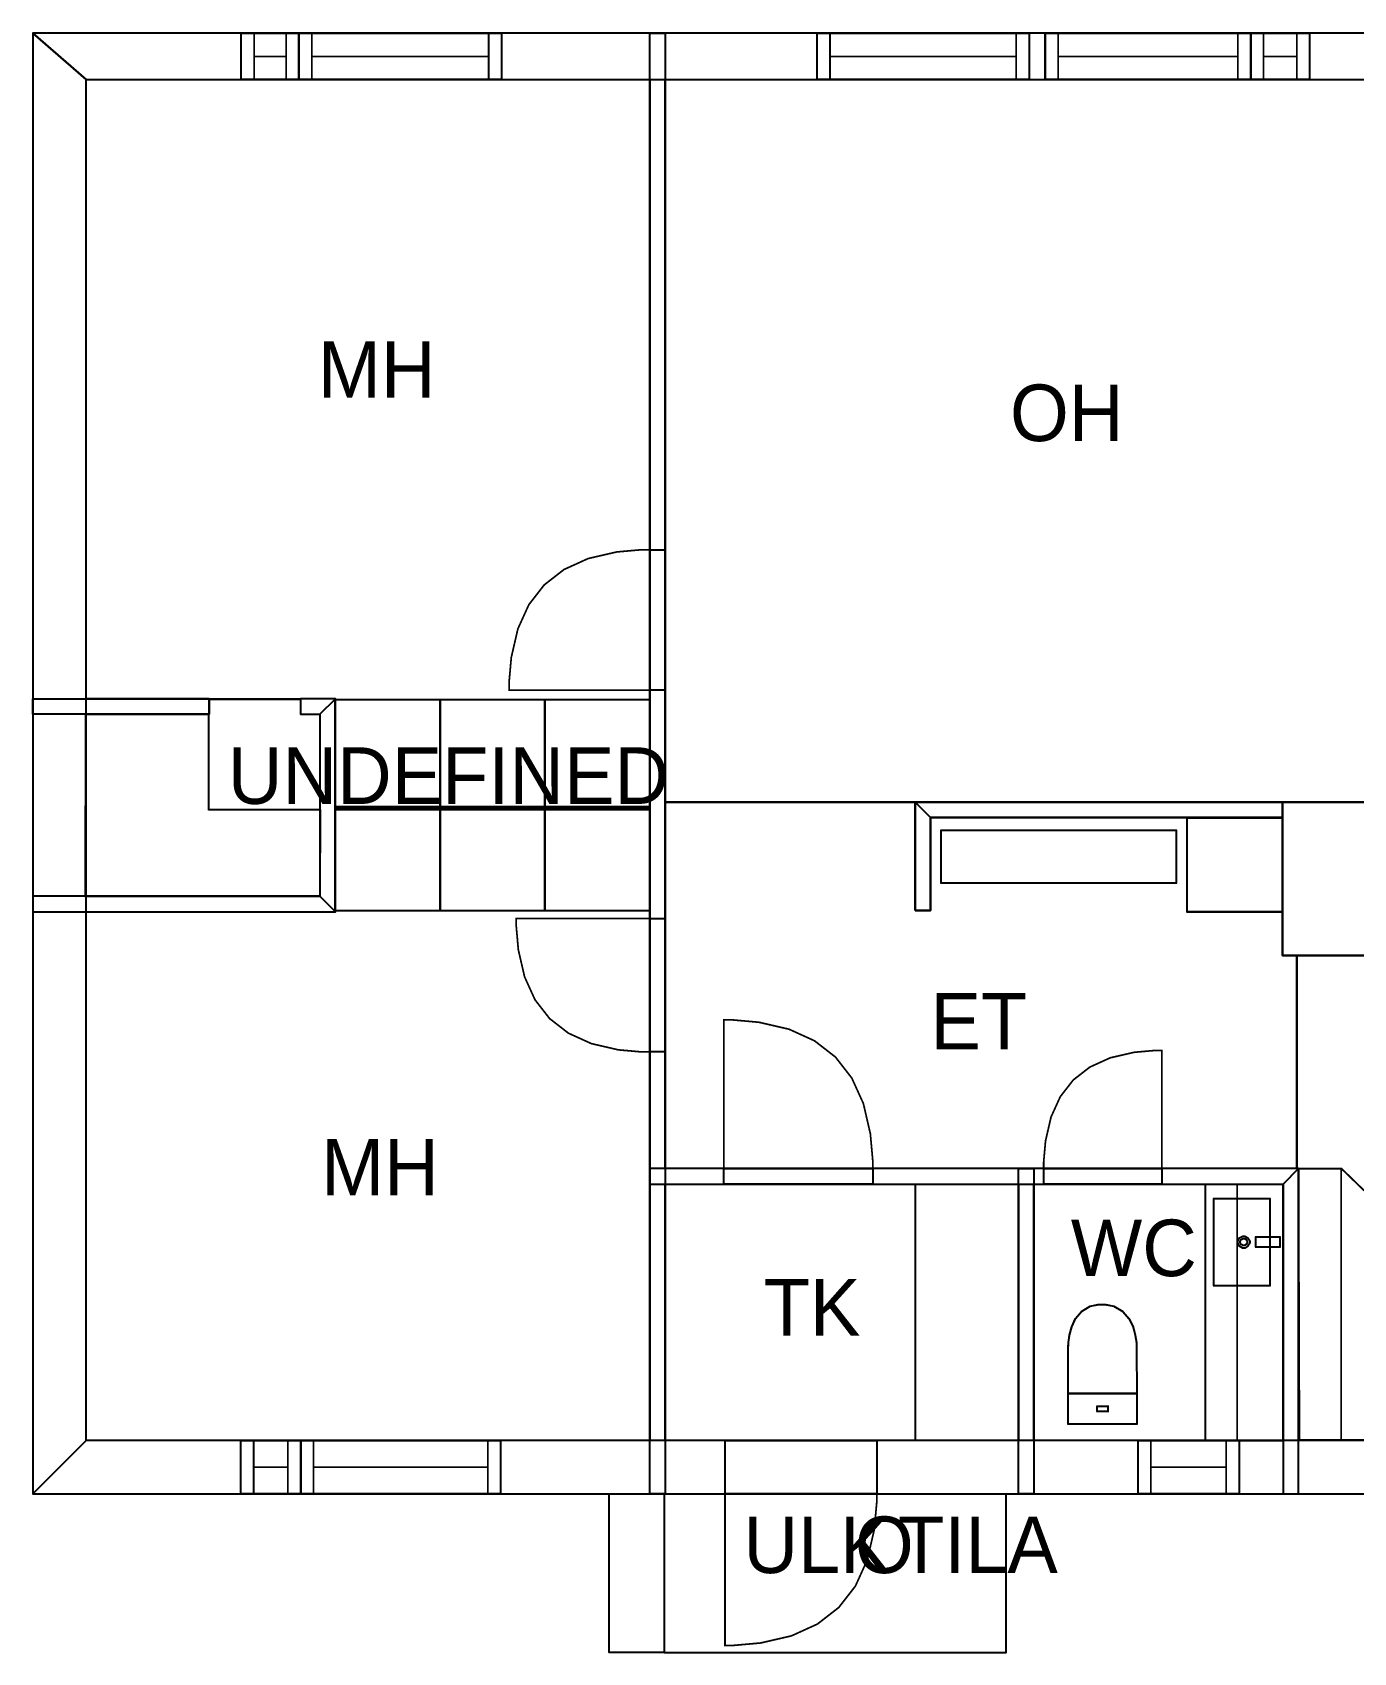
# Model space of a CAD drawing. Extents: x 3 to 19.7, y 0 to 11.
# Drawn here: x 3.02 to 11.05, y 0.34 to 10.19 of the extents above; entities that cross this region are included whole.
import ezdxf

# ---------------------------------------------------------------- set-up
doc = ezdxf.new("R2010")
doc.units = 0
doc.layers.get('0').update_dxf_attribs({"linetype": 'CONTINUOUS'})

msp = doc.modelspace()

# ---------------------------------------------------------------- linework, layer by layer
at = {"color": 0}
for points, const_width in [([(11.5422, 10.1802), (3.0204, 10.1802), (3.34332, 9.89893), (11.5422, 9.89893), (11.5422, 10.1802)], 0.00208), ([(3.0204, 10.1802), (3.0204, 1.30132), (3.34332, 1.62424), (3.34332, 9.89893), (3.0204, 10.1802)], 0.00208), ([(4.28678, 10.1802), (4.63699, 10.1802), (4.63699, 9.89893), (4.28678, 9.89893), (4.28678, 10.1802)], 0.01042), ([(4.28678, 10.1802), (4.63699, 10.1802), (4.63699, 9.89893), (4.28678, 9.89893), (4.28678, 10.1802)], 0.01042), ([(4.63699, 10.1802), (5.86822, 10.1802), (5.86822, 9.89893), (4.63699, 9.89893), (4.63699, 10.1802)], 0.01042), ([(4.63699, 10.1802), (5.86822, 10.1802), (5.86822, 9.89893), (4.63699, 9.89893), (4.63699, 10.1802)], 0.01042), ([(6.76888, 10.1802), (6.86263, 10.1802), (6.86263, 1.30132), (6.76888, 1.30132), (6.76888, 10.1802)], 0.00208), ([(7.78635, 10.1802), (9.07406, 10.1802), (9.07406, 9.89893), (7.78635, 9.89893), (7.78635, 10.1802)], 0.01042), ([(7.78635, 10.1802), (9.07406, 10.1802), (9.07406, 9.89893), (7.78635, 9.89893), (7.78635, 10.1802)], 0.01042), ([(9.17279, 10.1802), (10.4212, 10.1802), (10.4212, 9.89893), (9.17279, 9.89893), (9.17279, 10.1802)], 0.01042), ([(9.17279, 10.1802), (10.4212, 10.1802), (10.4212, 9.89893), (9.17279, 9.89893), (9.17279, 10.1802)], 0.01042), ([(10.4212, 10.1802), (10.7788, 10.1802), (10.7788, 9.89893), (10.4212, 9.89893), (10.4212, 10.1802)], 0.01042), ([(10.4212, 10.1802), (10.7788, 10.1802), (10.7788, 9.89893), (10.4212, 9.89893), (10.4212, 10.1802)], 0.01042), ([(6.76888, 7.04025), (6.71875, 7.04025), (6.56853, 7.02692), (6.39497, 6.98687), (6.24804, 6.92014), (6.12788, 6.82667), (6.0344, 6.70649), (5.96767, 6.55963), (5.92763, 6.38601), (5.91428, 6.23579), (5.91428, 6.18571), (6.76888, 6.18571), (6.76888, 7.04025)], 0.01042), ([(6.76888, 7.04025), (6.86263, 7.04025), (6.86263, 6.18571), (6.76888, 6.18571), (6.76888, 7.04025)], 0.01042), ([(6.76888, 7.04025), (6.86263, 7.04025), (6.86263, 6.18571), (6.76888, 6.18571), (6.76888, 7.04025)], 0.01042), ([(3.0204, 6.13363), (4.09136, 6.13363), (4.09136, 6.03988), (3.0204, 6.03988), (3.0204, 6.13363)], 0.00208), ([(4.85835, 6.13363), (4.64665, 6.13363), (4.64665, 6.03988), (4.7646, 6.03988), (4.85835, 6.13363)], 0.00208), ([(4.85835, 4.83946), (4.85835, 6.13363), (4.7646, 6.03988), (4.7646, 4.93321), (4.85835, 4.83946)], 0.00208), ([(4.85829, 6.12993), (5.49507, 6.12993), (5.49507, 5.46397), (4.85829, 5.46397), (4.85829, 6.12993)], 0.01042), ([(5.49511, 6.12993), (6.13189, 6.12993), (6.13189, 5.46397), (5.49511, 5.46397), (5.49511, 6.12993)], 0.01042), ([(6.13189, 6.12993), (6.76867, 6.12993), (6.76867, 5.46397), (6.13189, 5.46397), (6.13189, 6.12993)], 0.01042), ([(3.34136, 6.03787), (4.08751, 6.03982), (4.08751, 5.46067), (4.76671, 5.46067), (4.7646, 4.93317), (3.33974, 4.93317), (3.34136, 6.03787)], 0.01042), ([(4.85829, 5.46203), (5.49507, 5.46203), (5.49507, 4.84478), (4.85829, 4.84478), (4.85829, 5.46203)], 0.01042), ([(5.49511, 5.46203), (6.13189, 5.46203), (6.13189, 4.84478), (5.49511, 4.84478), (5.49511, 5.46203)], 0.01042), ([(6.13189, 5.46203), (6.76867, 5.46203), (6.76867, 4.84478), (6.13189, 4.84478), (6.13189, 5.46203)], 0.01042), ([(8.38157, 5.50526), (10.6139, 5.50526), (10.6139, 5.41151), (8.47532, 5.41151), (8.38157, 5.50526)], 0.00208), ([(8.38157, 4.84674), (8.38157, 5.50526), (8.47532, 5.41151), (8.47532, 4.84674), (8.38157, 4.84674)], 0.00208), ([(10.6139, 5.50526), (11.125, 5.50526), (11.125, 4.57362), (10.6139, 4.57362), (10.6139, 5.50526)], 0.00208), ([(8.53976, 5.3349), (9.96744, 5.3349), (9.96744, 5.01303), (8.53976, 5.01303), (8.53976, 5.3349)], 0.01042), ([(10.0339, 5.41097), (10.6139, 5.41097), (10.6139, 4.83806), (10.0339, 4.83806), (10.0339, 5.41097)], 0.01042), ([(3.0204, 4.83946), (4.85835, 4.83946), (4.7646, 4.93321), (3.0204, 4.93321), (3.0204, 4.83946)], 0.00208), ([(6.76888, 3.98714), (6.72131, 3.98714), (6.57872, 3.99983), (6.41401, 4.03787), (6.27458, 4.10124), (6.16054, 4.18994), (6.07183, 4.30399), (6.00846, 4.44336), (5.97043, 4.60813), (5.95779, 4.75071), (5.95779, 4.79818), (6.76888, 4.79818), (6.76888, 3.98714)], 0.01042), ([(6.76888, 4.79829), (6.86263, 4.79829), (6.86263, 3.98714), (6.76888, 3.98714), (6.76888, 4.79829)], 0.01042), ([(6.76888, 4.79829), (6.86263, 4.79829), (6.86263, 3.98714), (6.76888, 3.98714), (6.76888, 4.79829)], 0.01042), ([(8.12375, 3.27767), (8.12375, 3.33068), (8.1096, 3.48958), (8.06722, 3.67329), (7.99658, 3.82867), (7.89768, 3.95583), (7.77051, 4.05474), (7.61513, 4.12538), (7.43147, 4.16775), (7.27251, 4.18186), (7.21957, 4.18186), (7.21957, 3.27767), (8.12375, 3.27767)], 0.01042), ([(9.16282, 3.27767), (9.16282, 3.31982), (9.17399, 3.44613), (9.20768, 3.59207), (9.26383, 3.71556), (9.34244, 3.81662), (9.44347, 3.89518), (9.56694, 3.95133), (9.71294, 3.98503), (9.83925, 3.99621), (9.88135, 3.99621), (9.88135, 3.27767), (9.16282, 3.27767)], 0.01042), ([(6.76888, 3.18392), (10.6182, 3.18392), (10.712, 3.27767), (6.76888, 3.27767), (6.76888, 3.18392)], 0.00208), ([(7.21957, 3.27767), (8.12375, 3.27767), (8.12375, 3.18392), (7.21957, 3.18392), (7.21957, 3.27767)], 0.01042), ([(7.21957, 3.27767), (8.12375, 3.27767), (8.12375, 3.18392), (7.21957, 3.18392), (7.21957, 3.27767)], 0.01042), ([(9.00906, 3.27767), (9.10281, 3.27767), (9.10281, 1.30132), (9.00906, 1.30132), (9.00906, 3.27767)], 0.00208), ([(9.16282, 3.27767), (9.88135, 3.27767), (9.88135, 3.18392), (9.16282, 3.18392), (9.16282, 3.27767)], 0.01042), ([(9.16282, 3.27767), (9.88135, 3.27767), (9.88135, 3.18392), (9.16282, 3.18392), (9.16282, 3.27767)], 0.01042), ([(10.6182, 3.18392), (10.6182, 1.30132), (10.712, 1.30132), (10.712, 3.27767), (10.6182, 3.18392)], 0.00208), ([(10.712, 3.27772), (10.9721, 3.27772), (11.3358, 2.92606), (11.3358, 1.6275), (10.7171, 1.6275), (10.712, 3.27772)], 0.01042), ([(10.7137, 3.27772), (10.7137, 1.62825), (10.9699, 1.62825), (10.9699, 3.27772), (10.7137, 3.27772)], 0.01042), ([(8.38292, 3.18294), (8.38292, 1.62418), (9.00792, 1.62418), (9.00792, 3.18294), (8.38292, 3.18294)], 0.01042), ([(10.1461, 3.18397), (10.1461, 1.62272), (10.6168, 1.62272), (10.6168, 3.18397), (10.1461, 3.18397)], 0.01042), ([(10.3388, 3.18397), (10.3388, 1.6225), (10.6165, 1.6225), (10.6165, 3.18397), (10.3388, 3.18397)], 0.01042), ([(10.1971, 3.09674), (10.1971, 2.56619), (10.5373, 2.56619), (10.5373, 3.09674), (10.1971, 3.09674)], 0.01042), ([(10.3785, 2.79497), (10.3721, 2.79497), (10.3527, 2.80567), (10.3421, 2.82503), (10.3421, 2.83143), (10.3421, 2.83789), (10.3527, 2.85726), (10.3721, 2.86789), (10.3785, 2.86789), (10.3849, 2.86789), (10.4043, 2.85726), (10.415, 2.83789), (10.415, 2.83143), (10.415, 2.82503), (10.4043, 2.80567), (10.3849, 2.79497), (10.3785, 2.79497)], 0.00833), ([(10.4522, 2.86328), (10.4522, 2.80078), (10.598, 2.80078), (10.598, 2.86328), (10.4522, 2.86328)], 0.01042), ([(10.3785, 2.8106), (10.3748, 2.8106), (10.3638, 2.81674), (10.3577, 2.82781), (10.3577, 2.83143), (10.3577, 2.83512), (10.3638, 2.84619), (10.3748, 2.85226), (10.3785, 2.85226), (10.3822, 2.85226), (10.3932, 2.84619), (10.3994, 2.83512), (10.3994, 2.83143), (10.3994, 2.82781), (10.3932, 2.81674), (10.3822, 2.8106), (10.3785, 2.8106)], 0.00833), ([(9.31218, 2.17893), (9.31218, 2.17893), (9.31207, 2.19069), (9.31369, 2.22168), (9.31982, 2.26551), (9.33322, 2.31575), (9.35678, 2.366), (9.39324, 2.40983), (9.44542, 2.44081), (9.49849, 2.45253), (9.51617, 2.45253), (9.53444, 2.45253), (9.58931, 2.44081), (9.64333, 2.40983), (9.68115, 2.366), (9.70562, 2.31575), (9.71962, 2.26551), (9.72601, 2.22168), (9.72775, 2.19069), (9.72771, 2.17893), (9.72771, 2.17893), (9.72874, 1.91064), (9.31218, 1.91064), (9.31218, 2.17893)], 0.01042), ([(9.31218, 1.91064), (9.72868, 1.91064), (9.72868, 1.72336), (9.31218, 1.72336), (9.31218, 1.91064)], 0.01042), ([(9.48731, 1.83279), (9.55354, 1.83279), (9.55354, 1.80122), (9.48731, 1.80122), (9.48731, 1.83279)], 0.01042), ([(3.0204, 1.30132), (15.6136, 1.30132), (15.4057, 1.62424), (3.34332, 1.62424), (3.0204, 1.30132)], 0.00208), ([(4.28407, 1.62424), (4.64789, 1.62424), (4.64789, 1.30132), (4.28407, 1.30132), (4.28407, 1.62424)], 0.01042), ([(4.28407, 1.62424), (4.64789, 1.62424), (4.64789, 1.30132), (4.28407, 1.30132), (4.28407, 1.62424)], 0.01042), ([(4.64789, 1.62424), (5.8629, 1.62424), (5.8629, 1.30132), (4.64789, 1.30132), (4.64789, 1.62424)], 0.01042), ([(4.64789, 1.62424), (5.8629, 1.62424), (5.8629, 1.30132), (4.64789, 1.30132), (4.64789, 1.62424)], 0.01042), ([(7.22646, 1.62424), (8.14822, 1.62424), (8.14822, 1.30132), (7.22646, 1.30132), (7.22646, 1.62424)], 0.01042), ([(7.22646, 1.62424), (8.14822, 1.62424), (8.14822, 1.30132), (7.22646, 1.30132), (7.22646, 1.62424)], 0.01042), ([(9.73654, 1.62424), (10.3501, 1.62424), (10.3501, 1.30132), (9.73654, 1.30132), (9.73654, 1.62424)], 0.01042), ([(9.73654, 1.62424), (10.3501, 1.62424), (10.3501, 1.30132), (9.73654, 1.30132), (9.73654, 1.62424)], 0.01042), ([(6.52251, 1.30132), (6.85585, 1.30132), (6.85585, 0.33653), (6.52251, 0.33653), (6.52251, 1.30132)], 0.00208), ([(6.85585, 1.30132), (6.85585, 0.33653), (8.93446, 0.33653), (8.93446, 1.29915), (6.85585, 1.30132)], 0.00208), ([(8.14822, 1.30132), (8.14822, 1.24734), (8.13379, 1.08529), (8.0906, 0.898), (8.01856, 0.73958), (7.91775, 0.60992), (7.78808, 0.50911), (7.62967, 0.43707), (7.44239, 0.39388), (7.28033, 0.37945), (7.22635, 0.37945), (7.22635, 1.30132), (8.14822, 1.30132)], 0.01042)]:
    msp.add_lwpolyline(points, close=True, dxfattribs=dict(at, const_width=const_width))
for points in [[(3.0204, 10.1802), (3.0204, 1.30132), (3.34332, 1.62424), (3.34332, 9.89893), (3.0204, 10.1802)], [(11.5422, 10.1802), (3.0204, 10.1802), (3.34332, 9.89893), (11.5422, 9.89893), (11.5422, 10.1802)], [(6.76888, 10.1802), (6.86263, 10.1802), (6.86263, 1.30132), (6.76888, 1.30132), (6.76888, 10.1802)], [(3.0204, 6.13363), (4.09136, 6.13363), (4.09136, 6.03988), (3.0204, 6.03988), (3.0204, 6.13363)], [(4.85835, 6.13363), (4.64665, 6.13363), (4.64665, 6.03988), (4.7646, 6.03988), (4.85835, 6.13363)], [(4.85835, 4.83946), (4.85835, 6.13363), (4.7646, 6.03988), (4.7646, 4.93321), (4.85835, 4.83946)], [(8.38157, 4.84674), (8.38157, 5.50526), (8.47532, 5.41151), (8.47532, 4.84674), (8.38157, 4.84674)], [(8.38157, 5.50526), (10.6139, 5.50526), (10.6139, 5.41151), (8.47532, 5.41151), (8.38157, 5.50526)], [(10.6139, 5.50526), (11.125, 5.50526), (11.125, 4.57362), (10.6139, 4.57362), (10.6139, 5.50526)], [(3.0204, 4.83946), (4.85835, 4.83946), (4.7646, 4.93321), (3.0204, 4.93321), (3.0204, 4.83946)], [(6.76888, 3.18392), (10.6182, 3.18392), (10.712, 3.27767), (6.76888, 3.27767), (6.76888, 3.18392)], [(9.00906, 3.27767), (9.10281, 3.27767), (9.10281, 1.30132), (9.00906, 1.30132), (9.00906, 3.27767)], [(10.6182, 3.18392), (10.6182, 1.30132), (10.712, 1.30132), (10.712, 3.27767), (10.6182, 3.18392)], [(3.0204, 1.30132), (15.6136, 1.30132), (15.4057, 1.62424), (3.34332, 1.62424), (3.0204, 1.30132)], [(6.52251, 1.30132), (6.85585, 1.30132), (6.85585, 0.33653), (6.52251, 0.33653), (6.52251, 1.30132)]]:
    msp.add_lwpolyline(points, close=True, dxfattribs=at)
at = {"color": 7}
for points in [[(4.28678, 10.1802), (4.63699, 10.1802), (4.63699, 9.89893), (4.28678, 9.89893), (4.28678, 10.1802)], [(4.28678, 10.1802), (4.63699, 10.1802), (4.63699, 9.89893), (4.28678, 9.89893), (4.28678, 10.1802)], [(4.63699, 10.1802), (5.86822, 10.1802), (5.86822, 9.89893), (4.63699, 9.89893), (4.63699, 10.1802)], [(4.63699, 10.1802), (5.86822, 10.1802), (5.86822, 9.89893), (4.63699, 9.89893), (4.63699, 10.1802)], [(7.78635, 10.1802), (9.07406, 10.1802), (9.07406, 9.89893), (7.78635, 9.89893), (7.78635, 10.1802)], [(7.78635, 10.1802), (9.07406, 10.1802), (9.07406, 9.89893), (7.78635, 9.89893), (7.78635, 10.1802)], [(9.17279, 10.1802), (10.4212, 10.1802), (10.4212, 9.89893), (9.17279, 9.89893), (9.17279, 10.1802)], [(9.17279, 10.1802), (10.4212, 10.1802), (10.4212, 9.89893), (9.17279, 9.89893), (9.17279, 10.1802)], [(10.4212, 10.1802), (10.7788, 10.1802), (10.7788, 9.89893), (10.4212, 9.89893), (10.4212, 10.1802)], [(10.4212, 10.1802), (10.7788, 10.1802), (10.7788, 9.89893), (10.4212, 9.89893), (10.4212, 10.1802)], [(6.76888, 5.47635), (4.85835, 5.47635), (4.85835, 6.13363), (4.64665, 6.13363), (4.64665, 6.13194), (4.09136, 6.13194), (4.09136, 6.13363), (3.34332, 6.13363), (3.34332, 9.89893), (6.76888, 9.89893), (6.76888, 5.47635)], [(6.86263, 9.89893), (11.5422, 9.89893), (11.5422, 5.50526), (6.86263, 5.50526), (6.86263, 9.89893)], [(6.76888, 7.04025), (6.86263, 7.04025), (6.86263, 6.18571), (6.76888, 6.18571), (6.76888, 7.04025)], [(6.76888, 7.04025), (6.86263, 7.04025), (6.86263, 6.18571), (6.76888, 6.18571), (6.76888, 7.04025)], [(4.64665, 6.03988), (4.7646, 6.03988), (4.7646, 4.93321), (3.34332, 4.93321), (3.34332, 6.03988), (4.09136, 6.03988), (4.09136, 6.13194), (4.64665, 6.13194), (4.64665, 6.03988)], [(4.85829, 6.12993), (5.49507, 6.12993), (5.49507, 5.46397), (4.85829, 5.46397), (4.85829, 6.12993)], [(5.49511, 6.12993), (6.13189, 6.12993), (6.13189, 5.46397), (5.49511, 5.46397), (5.49511, 6.12993)], [(6.13189, 6.12993), (6.76867, 6.12993), (6.76867, 5.46397), (6.13189, 5.46397), (6.13189, 6.12993)], [(3.34136, 6.03787), (4.08751, 6.03982), (4.08751, 5.46067), (4.76671, 5.46067), (4.7646, 4.93317), (3.33974, 4.93317), (3.34136, 6.03787)], [(6.76888, 1.62424), (3.34332, 1.62424), (3.34332, 4.83946), (4.85835, 4.83946), (4.85835, 5.47635), (6.76888, 5.47635), (6.76888, 1.62424)], [(4.85829, 5.46203), (5.49507, 5.46203), (5.49507, 4.84478), (4.85829, 4.84478), (4.85829, 5.46203)], [(5.49511, 5.46203), (6.13189, 5.46203), (6.13189, 4.84478), (5.49511, 4.84478), (5.49511, 5.46203)], [(6.13189, 5.46203), (6.76867, 5.46203), (6.76867, 4.84478), (6.13189, 4.84478), (6.13189, 5.46203)], [(8.38157, 4.84674), (8.47532, 4.84674), (8.47532, 5.41151), (10.6139, 5.41151), (10.6139, 4.57362), (10.7012, 4.57362), (10.7012, 3.27767), (6.86263, 3.27767), (6.86263, 5.50526), (8.38157, 5.50526), (8.38157, 4.84674)], [(8.53976, 5.3349), (9.96744, 5.3349), (9.96744, 5.01303), (8.53976, 5.01303), (8.53976, 5.3349)], [(10.0339, 5.41097), (10.6139, 5.41097), (10.6139, 4.83806), (10.0339, 4.83806), (10.0339, 5.41097)], [(15.4057, 1.62424), (10.712, 1.62424), (10.712, 3.27767), (10.7012, 3.27767), (10.7012, 4.57362), (11.125, 4.57362), (11.125, 5.41151), (15.4057, 5.41151), (15.4057, 1.62424)], [(6.76888, 4.79829), (6.86263, 4.79829), (6.86263, 3.98714), (6.76888, 3.98714), (6.76888, 4.79829)], [(6.76888, 4.79829), (6.86263, 4.79829), (6.86263, 3.98714), (6.76888, 3.98714), (6.76888, 4.79829)], [(7.21957, 3.27767), (8.12375, 3.27767), (8.12375, 3.18392), (7.21957, 3.18392), (7.21957, 3.27767)], [(7.21957, 3.27767), (8.12375, 3.27767), (8.12375, 3.18392), (7.21957, 3.18392), (7.21957, 3.27767)], [(9.16282, 3.27767), (9.88135, 3.27767), (9.88135, 3.18392), (9.16282, 3.18392), (9.16282, 3.27767)], [(9.16282, 3.27767), (9.88135, 3.27767), (9.88135, 3.18392), (9.16282, 3.18392), (9.16282, 3.27767)], [(10.712, 3.27772), (10.9721, 3.27772), (11.3358, 2.92606), (11.3358, 1.6275), (10.7171, 1.6275), (10.712, 3.27772)], [(6.86263, 3.18392), (9.00906, 3.18392), (9.00906, 1.62424), (6.86263, 1.62424), (6.86263, 3.18392)], [(8.38292, 3.18294), (9.00792, 3.18294), (9.00792, 1.62418), (8.38292, 1.62418), (8.38292, 3.18294)], [(9.10281, 3.18392), (10.6182, 3.18392), (10.6182, 1.62424), (9.10281, 1.62424), (9.10281, 3.18392)], [(10.1461, 3.18397), (10.6168, 3.18397), (10.6168, 1.62272), (10.1461, 1.62272), (10.1461, 3.18397)], [(10.1971, 3.09674), (10.5373, 3.09674), (10.5373, 2.56619), (10.1971, 2.56619), (10.1971, 3.09674)], [(10.3785, 2.79497), (10.3721, 2.79497), (10.3527, 2.80567), (10.3421, 2.82503), (10.3421, 2.83143), (10.3421, 2.83789), (10.3527, 2.85726), (10.3721, 2.86789), (10.3785, 2.86789), (10.3849, 2.86789), (10.4043, 2.85726), (10.415, 2.83789), (10.415, 2.83143), (10.415, 2.82503), (10.4043, 2.80567), (10.3849, 2.79497), (10.3785, 2.79497)], [(10.4522, 2.86328), (10.598, 2.86328), (10.598, 2.80078), (10.4522, 2.80078), (10.4522, 2.86328)], [(10.3785, 2.8106), (10.3748, 2.8106), (10.3638, 2.81674), (10.3577, 2.82781), (10.3577, 2.83143), (10.3577, 2.83512), (10.3638, 2.84619), (10.3748, 2.85226), (10.3785, 2.85226), (10.3822, 2.85226), (10.3932, 2.84619), (10.3994, 2.83512), (10.3994, 2.83143), (10.3994, 2.82781), (10.3932, 2.81674), (10.3822, 2.8106), (10.3785, 2.8106)], [(9.31218, 2.17893), (9.31218, 2.17893), (9.31207, 2.19069), (9.31369, 2.22168), (9.31982, 2.26551), (9.33322, 2.31575), (9.35678, 2.366), (9.39324, 2.40983), (9.44542, 2.44081), (9.49849, 2.45253), (9.51617, 2.45253), (9.53444, 2.45253), (9.58931, 2.44081), (9.64333, 2.40983), (9.68115, 2.366), (9.70562, 2.31575), (9.71962, 2.26551), (9.72601, 2.22168), (9.72775, 2.19069), (9.72771, 2.17893), (9.72771, 2.17893), (9.72874, 1.91064), (9.31218, 1.91064), (9.31218, 2.17893)], [(9.31218, 1.91064), (9.72868, 1.91064), (9.72868, 1.72336), (9.31218, 1.72336), (9.31218, 1.91064)], [(9.48731, 1.83279), (9.55354, 1.83279), (9.55354, 1.80122), (9.48731, 1.80122), (9.48731, 1.83279)], [(4.28407, 1.62424), (4.64789, 1.62424), (4.64789, 1.30132), (4.28407, 1.30132), (4.28407, 1.62424)], [(4.28407, 1.62424), (4.64789, 1.62424), (4.64789, 1.30132), (4.28407, 1.30132), (4.28407, 1.62424)], [(4.64789, 1.62424), (5.8629, 1.62424), (5.8629, 1.30132), (4.64789, 1.30132), (4.64789, 1.62424)], [(4.64789, 1.62424), (5.8629, 1.62424), (5.8629, 1.30132), (4.64789, 1.30132), (4.64789, 1.62424)], [(7.22646, 1.62424), (8.14822, 1.62424), (8.14822, 1.30132), (7.22646, 1.30132), (7.22646, 1.62424)], [(7.22646, 1.62424), (8.14822, 1.62424), (8.14822, 1.30132), (7.22646, 1.30132), (7.22646, 1.62424)], [(9.73654, 1.62424), (10.3501, 1.62424), (10.3501, 1.30132), (9.73654, 1.30132), (9.73654, 1.62424)], [(9.73654, 1.62424), (10.3501, 1.62424), (10.3501, 1.30132), (9.73654, 1.30132), (9.73654, 1.62424)], [(6.85585, 1.30132), (6.85585, 0.33653), (8.93446, 0.33653), (8.93446, 1.29915), (6.85585, 1.30132)]]:
    msp.add_lwpolyline(points, close=True, dxfattribs=at)
at = {"color": 0, "const_width": 0.01042}
for points in [[(4.36486, 10.1802), (4.36486, 9.89899)], [(4.55886, 10.1802), (4.55886, 9.89899)], [(4.71511, 10.1802), (4.71511, 9.89899)], [(5.79015, 10.1802), (5.79015, 9.89899)], [(7.86442, 10.1802), (7.86442, 9.89899)], [(8.99599, 10.1802), (8.99599, 9.89899)], [(9.25092, 10.1802), (9.25092, 9.89899)], [(10.343, 10.1802), (10.343, 9.89899)], [(10.4993, 10.1802), (10.4993, 9.89899)], [(10.7006, 10.1802), (10.7006, 9.89899)], [(4.55886, 10.0396), (4.36486, 10.0396)], [(5.79015, 10.0396), (4.71511, 10.0396)], [(8.99599, 10.0396), (7.86442, 10.0396)], [(10.343, 10.0396), (9.25092, 10.0396)], [(10.7006, 10.0396), (10.4993, 10.0396)], [(4.36214, 1.30127), (4.36214, 1.62418)], [(4.56982, 1.30127), (4.56982, 1.62418)], [(4.72607, 1.30127), (4.72607, 1.62418)], [(5.78483, 1.30127), (5.78483, 1.62418)], [(9.81467, 1.30127), (9.81467, 1.62418)], [(10.272, 1.30127), (10.272, 1.62418)], [(4.36214, 1.46272), (4.56982, 1.46272)], [(4.72607, 1.46272), (5.78483, 1.46272)], [(9.81467, 1.46272), (10.272, 1.46272)]]:
    msp.add_lwpolyline(points, dxfattribs=at)
at = {"color": 7, "const_width": 0.00208}
for points in [[(6.76888, 5.47635), (4.85835, 5.47635), (4.85835, 6.13363), (4.64665, 6.13363), (4.64665, 6.13194), (4.09136, 6.13194), (4.09136, 6.13363), (3.34332, 6.13363), (3.34332, 9.89893), (6.76888, 9.89893), (6.76888, 5.47635)], [(6.86263, 9.89893), (11.5422, 9.89893), (11.5422, 5.50526), (6.86263, 5.50526), (6.86263, 9.89893)], [(4.64665, 6.03988), (4.7646, 6.03988), (4.7646, 4.93321), (3.34332, 4.93321), (3.34332, 6.03988), (4.09136, 6.03988), (4.09136, 6.13194), (4.64665, 6.13194), (4.64665, 6.03988)], [(6.76888, 1.62424), (3.34332, 1.62424), (3.34332, 4.83946), (4.85835, 4.83946), (4.85835, 5.47635), (6.76888, 5.47635), (6.76888, 1.62424)], [(8.38157, 4.84674), (8.47532, 4.84674), (8.47532, 5.41151), (10.6139, 5.41151), (10.6139, 4.57362), (10.7012, 4.57362), (10.7012, 3.27767), (6.86263, 3.27767), (6.86263, 5.50526), (8.38157, 5.50526), (8.38157, 4.84674)], [(15.4057, 1.62424), (10.712, 1.62424), (10.712, 3.27767), (10.7012, 3.27767), (10.7012, 4.57362), (11.125, 4.57362), (11.125, 5.41151), (15.4057, 5.41151), (15.4057, 1.62424)], [(6.86263, 3.18392), (9.00906, 3.18392), (9.00906, 1.62424), (6.86263, 1.62424), (6.86263, 3.18392)], [(9.10281, 3.18392), (10.6182, 3.18392), (10.6182, 1.62424), (9.10281, 1.62424), (9.10281, 3.18392)]]:
    msp.add_lwpolyline(points, close=True, dxfattribs=at)

# ---------------------------------------------------------------- texts
at = {"color": 0}
for s, p in [('MH', (4.75265, 7.964)), ('OH', (8.958, 7.70079)), ('UNDEFINED', (4.20493, 5.49511)), ('ET', (8.47493, 4.00207)), ('MH', (4.77181, 3.11453)), ('WC', (9.32778, 2.62403)), ('TK', (7.46164, 2.26235)), ('ULK', (7.33821, 0.81888)), ('O', (8.01582, 0.81888)), ('TILA', (8.27813, 0.81888))]:
    msp.add_text(s, height=0.34375, dxfattribs=at).set_placement(p)

doc.saveas('drawing.dxf')
